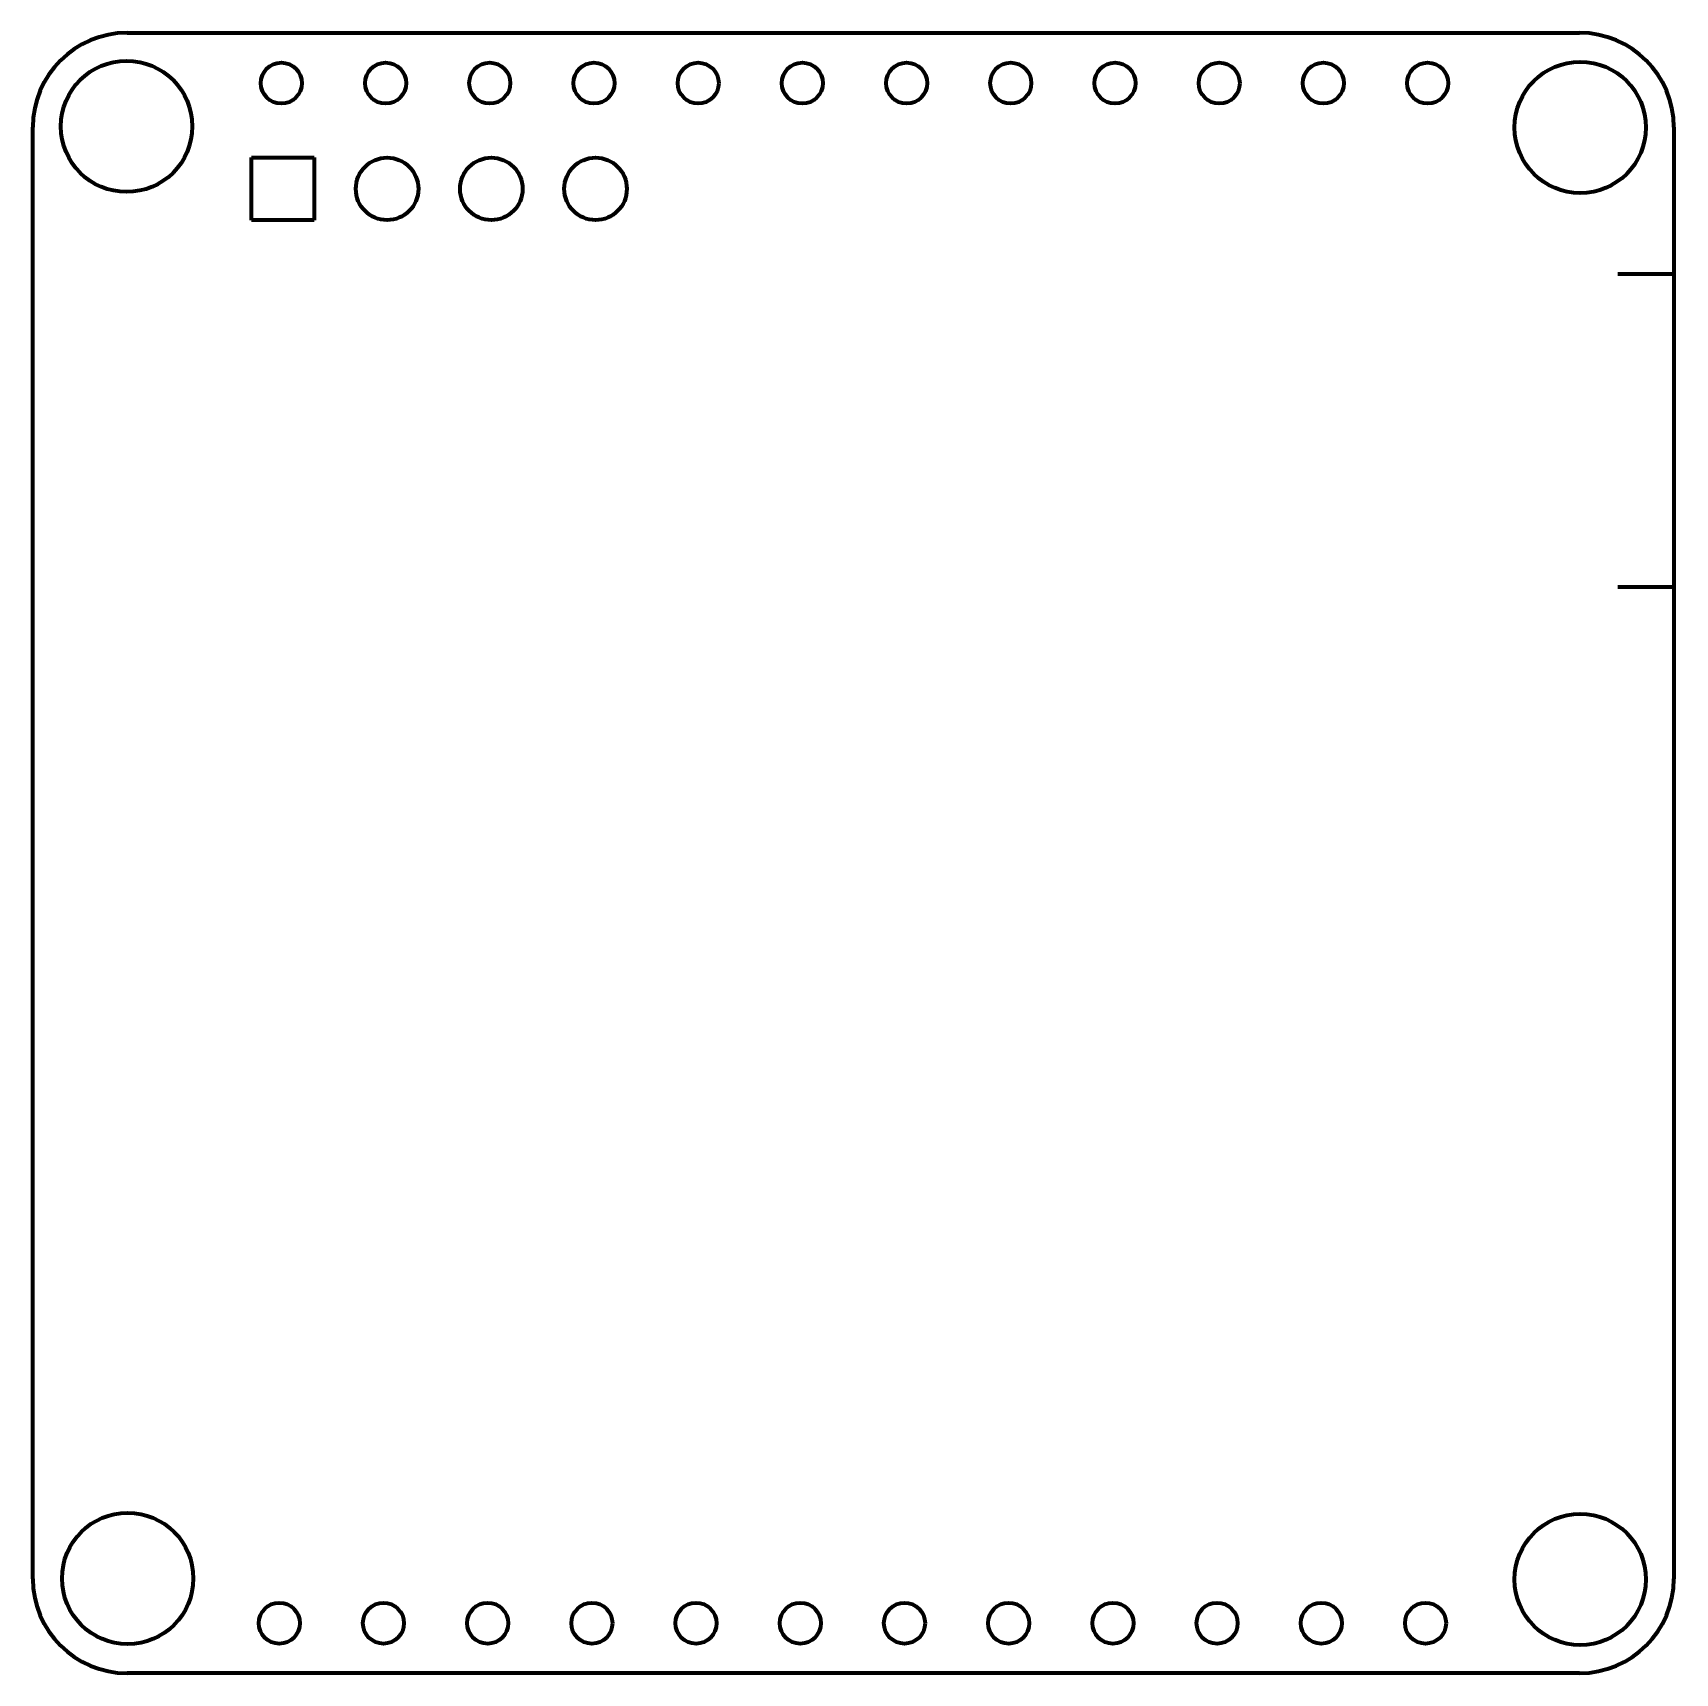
# Model space of a CAD drawing. Header units: millimetres. Extents: x 1080 to 1120, y 580 to 620.
import ezdxf

# ---------------------------------------------------------------- set-up
doc = ezdxf.new("R2010")
doc.units = ezdxf.units.MM
doc.layers.add('Default', color=7, linetype='Continuous')

msp = doc.modelspace()

# ---------------------------------------------------------------- linework, layer by layer
at = {"layer": 'Default', "color": 7, "linetype": 'Continuous', "lineweight": 100}
for p, q in [((1082.284, 620), (1117.684, 620)), ((1079.984, 582.3), (1079.984, 617.7)), ((1119.984, 617.7), (1119.984, 582.3)), ((1085.318, 615.433), (1085.318, 616.957)), ((1085.318, 616.957), (1086.842, 616.957)), ((1086.842, 616.957), (1086.842, 615.433)), ((1086.842, 615.433), (1085.318, 615.433)), ((1120.016, 614.112), (1118.619, 614.112)), ((1118.619, 606.492), (1120.016, 606.492)), ((1117.684, 580), (1082.284, 580))]:
    msp.add_line(p, q, dxfattribs=at)
for centre, radius in [((1082.27, 617.719), 1.6), ((1117.703, 617.694), 1.6), ((1086.042, 618.773), 0.5), ((1088.582, 618.773), 0.5), ((1091.122, 618.773), 0.5), ((1093.662, 618.773), 0.5), ((1096.202, 618.773), 0.5), ((1098.742, 618.773), 0.5), ((1101.282, 618.773), 0.5), ((1103.822, 618.773), 0.5), ((1106.362, 618.773), 0.5), ((1108.902, 618.773), 0.5), ((1111.442, 618.773), 0.5), ((1113.982, 618.773), 0.5), ((1088.62, 616.195), 0.762), ((1091.16, 616.195), 0.762), ((1093.7, 616.195), 0.762), ((1082.296, 582.311), 1.6), ((1117.703, 582.286), 1.6), ((1085.991, 581.219), 0.5), ((1088.531, 581.219), 0.5), ((1091.071, 581.219), 0.5), ((1093.611, 581.219), 0.5), ((1096.151, 581.219), 0.5), ((1098.691, 581.219), 0.5), ((1101.231, 581.219), 0.5), ((1103.771, 581.219), 0.5), ((1106.311, 581.219), 0.5), ((1108.851, 581.219), 0.5), ((1111.391, 581.219), 0.5), ((1113.931, 581.219), 0.5)]:
    msp.add_circle(centre, radius, dxfattribs=at)
for centre, start, end in [((1082.284, 617.7), 90, 180), ((1117.684, 617.7), 0, 90), ((1082.284, 582.3), 180, 270), ((1117.684, 582.3), 270, 0)]:
    msp.add_arc(centre, 2.3, start, end, dxfattribs=at)

doc.saveas('drawing.dxf')
